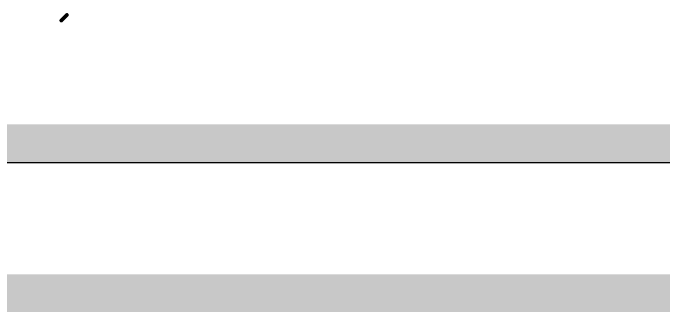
# Model space of a CAD drawing. Header units: millimetres. Extents: x 169 to 355, y 129 to 253.
# Drawn here: x 314.51 to 331.9, y 245.5 to 253.47 of the extents above; entities that cross this region are included whole.
import ezdxf

# ---------------------------------------------------------------- set-up
doc = ezdxf.new("R2010")
doc.units = ezdxf.units.MM
for name, color, linetype in [('BottomLayer', 5, 'Continuous'), ('InternalPlane1', 76, 'Continuous'), ('Mechanical15', 56, 'Continuous'), ('TopLayer', 1, 'Continuous')]:
    doc.layers.add(name, color=color, linetype=linetype)

# ---------------------------------------------------------------- blocks, each defined once
blk = doc.blocks.new('QFP208_B_1274')
at = {"layer": 'Mechanical15', "const_width": 0.1}
blk.add_lwpolyline([(-0.8, -28.25), (-0.95, -28.4)], dxfattribs=at)
at = {"layer": 'Mechanical15', "const_width": 0.05}
for points in [[(-0.825, -28.25, 1), (-0.775, -28.25, 1)], [(-0.975, -28.4, 1), (-0.925, -28.4, 1)]]:
    blk.add_lwpolyline(points, format="xyb", close=True, dxfattribs=at)

msp = doc.modelspace()

# ---------------------------------------------------------------- linework, layer by layer
at = {"layer": 'BottomLayer', "const_width": 1}
msp.add_lwpolyline([(174, 246), (336, 246)], dxfattribs=at)
at = {"layer": 'InternalPlane1'}
msp.add_line((170.51, 249.49), (339.49, 249.49), dxfattribs=at)
at = {"layer": 'InternalPlane1', "const_width": 1.016}
msp.add_lwpolyline([(170, 250), (340, 250)], dxfattribs=at)
at = {"layer": 'Mechanical15', "const_width": 0.5}
msp.add_lwpolyline([(170, 250), (340, 250)], dxfattribs=at)
at = {"layer": 'TopLayer', "const_width": 1}
msp.add_lwpolyline([(174, 246), (336, 246)], dxfattribs=at)

# ---------------------------------------------------------------- block references
at = {"rotation": 180}
msp.add_blockref('QFP208_B_1274', (315, 225.025), dxfattribs=at)

doc.saveas('drawing.dxf')
